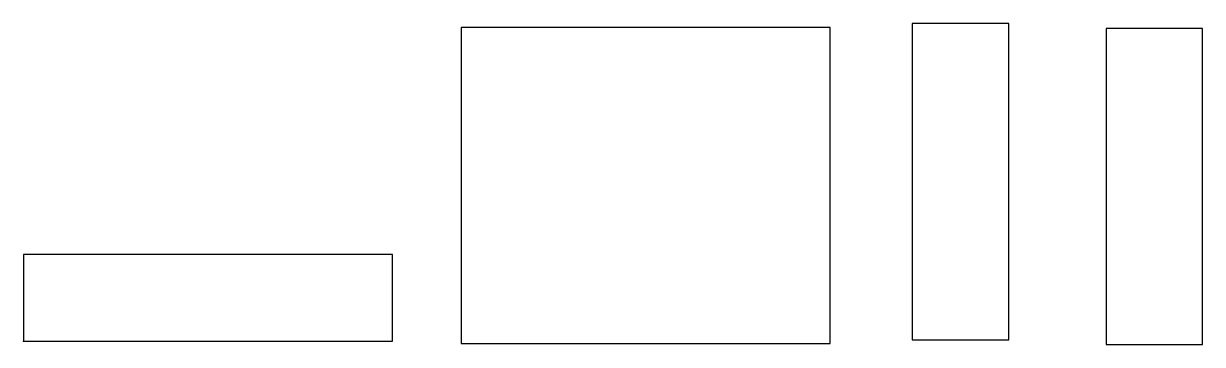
# Model space of a CAD drawing. Header units: centimetres. Extents: x 0 to 35.5, y -0.1 to 9.5.
import ezdxf

# ---------------------------------------------------------------- set-up
doc = ezdxf.new("R2010")
doc.units = ezdxf.units.CM
doc.header["$MEASUREMENT"] = 0
doc.layers.add('dimensions v2_Sketch1', color=7, linetype='Continuous')

msp = doc.modelspace()

# ---------------------------------------------------------------- linework, layer by layer
at = {"layer": 'dimensions v2_Sketch1'}
for p, q in [((13.17, 9.432), (13.17, -0.068)), ((24.27, 9.432), (13.17, 9.432)), ((24.27, -0.068), (24.27, 9.432)), ((29.643, 9.544), (26.743, 9.544)), ((26.743, 9.544), (26.743, 0.044)), ((29.643, 0.044), (29.643, 9.544)), ((32.573, 9.402), (32.573, -0.098)), ((35.473, 9.402), (32.573, 9.402)), ((35.473, -0.098), (35.473, 9.402)), ((11.1, 2.6), (0, 2.6)), ((0, 2.6), (0, 0)), ((11.1, 0), (11.1, 2.6)), ((0, 0), (11.1, 0)), ((26.743, 0.044), (29.643, 0.044)), ((13.17, -0.068), (24.27, -0.068)), ((32.573, -0.098), (35.473, -0.098))]:
    msp.add_line(p, q, dxfattribs=at)
msp.add_point((0, 0), dxfattribs=at)

doc.saveas('drawing.dxf')
